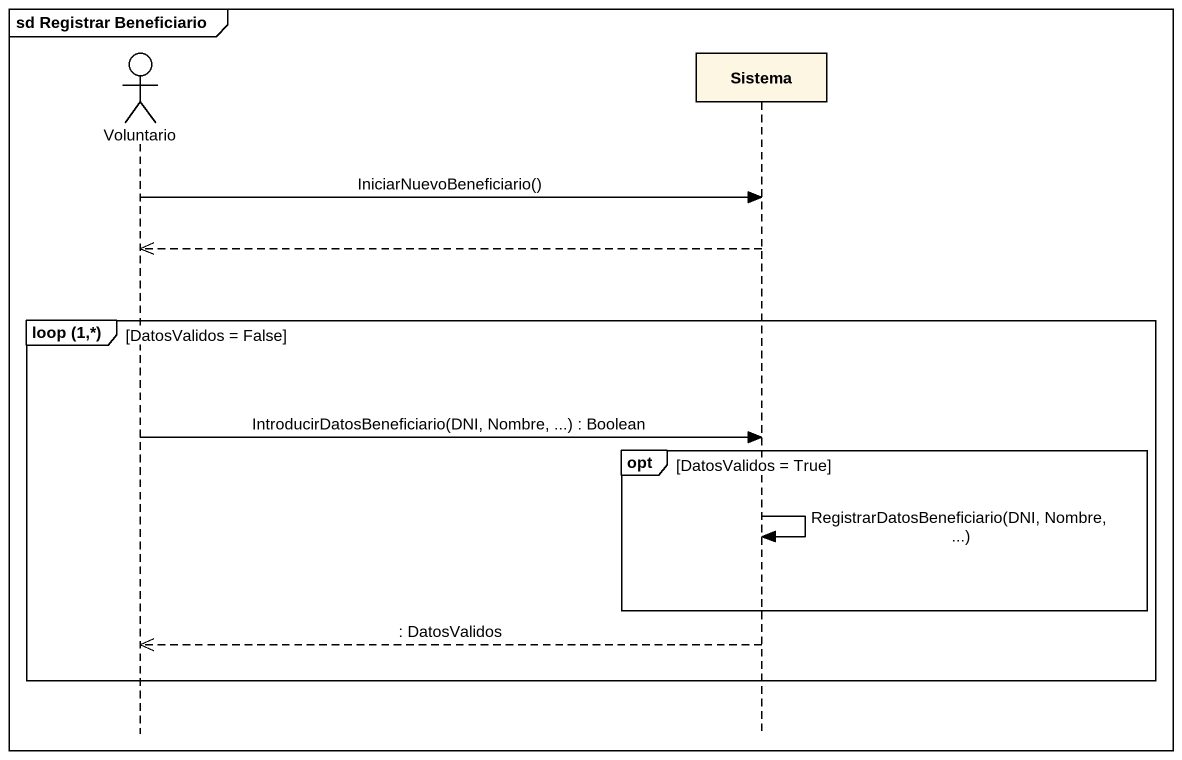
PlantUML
@startuml
mainframe sd Registrar Beneficiario
hide footbox
actor Voluntario
participant Sistema

Voluntario -> Sistema : IniciarNuevoBeneficiario()
Sistema -->> Voluntario
group loop (1,*) [DatosValidos = False]
  Voluntario -> Sistema : IntroducirDatosBeneficiario(DNI, Nombre, ...) : Boolean
  opt DatosValidos = True
    Sistema -> Sistema : RegistrarDatosBeneficiario(DNI, Nombre, ...)
  end
  Sistema -->> Voluntario : : DatosValidos
end
@enduml
